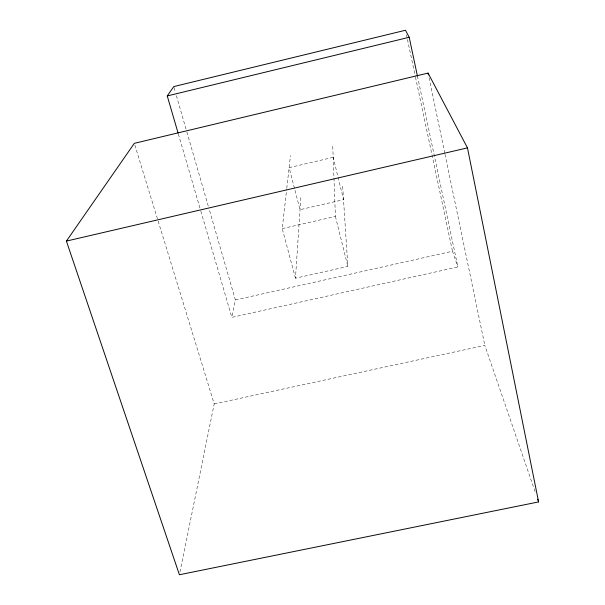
<?xml version="1.0" encoding="UTF-8"?>
<svg xmlns="http://www.w3.org/2000/svg" width="605" height="605" viewBox="0 0 605 605"><rect width="100%" height="100%" fill="white"/><g stroke="black" fill="none" stroke-linecap="round" stroke-linejoin="round"><path stroke-width="0.45" stroke-dasharray="3.02 2.27" d="M342.672 186.37L347.837 266.427L295.467 278.217L300.927 196.035M295.467 278.217L282.232 228.614L286.679 189.221M286.785 188.284L290.483 155.538M179.965 571.982L214.2 403.928L158.087 220.885M417.42 76.026L457.894 266.956L231.836 317.368L235.383 299.959L209.156 209.164M282.232 228.614L335.412 216.416L332.735 145.601M235.383 299.959L452.495 251.249L457.894 266.956M214.2 403.928L484.839 345.41L535.546 493.022M134.87 145.147L157.814 219.986M178.369 134.06L200.603 210.29M200.868 211.198L231.836 317.368M174.021 87.491L175.329 92.028M176.38 95.666L186.605 131.073M186.869 131.981L208.891 208.256M335.412 216.416L347.837 266.427M406.477 34.856L407.256 38.538M407.452 39.461L415.287 76.29M415.484 77.213L452.495 251.249M429.028 77.697L444.811 153.398M445 154.32L484.839 345.41M333.181 157.33L289.114 167.653L300.019 209.693L343.527 199.665L333.181 157.33"/><path stroke-width="0.91" d="M66.399 241.093L134.318 143.34L428.068 73.084L467.476 147.877L538.601 501.916L179.405 574.75L66.399 241.093L467.476 147.877M178.104 133.153L167.252 95.945L173.756 86.583L405.494 30.25L409.207 37.283L417.42 76.026M167.252 95.945L409.207 37.283M537.686 499.246L538.601 501.916M428.068 73.084L428.453 74.929"/></g></svg>
